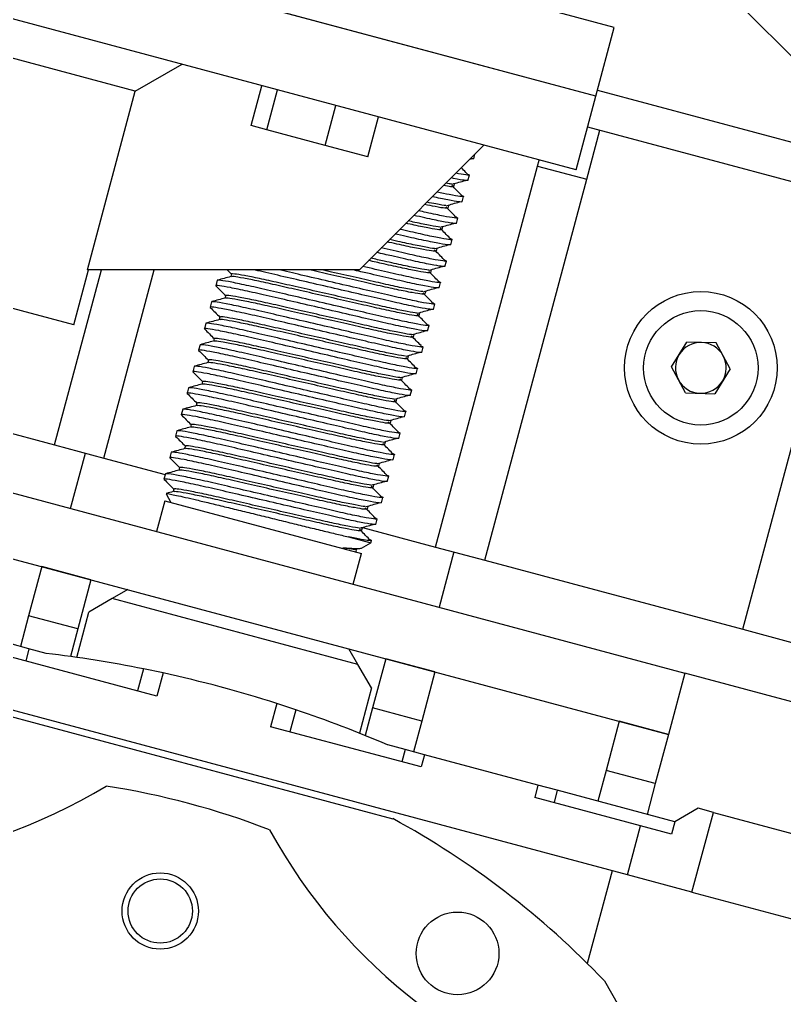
# Model space of a CAD drawing. Header units: millimetres. Extents: x 160 to 8396, y -16 to 5840.
# Drawn here: x 1910.2 to 2030.4, y 4913.6 to 5067 of the extents above; entities that cross this region are included whole.
import ezdxf

# ---------------------------------------------------------------- set-up
doc = ezdxf.new("R2010")
doc.units = ezdxf.units.MM
doc.header["$LTSCALE"] = 20

msp = doc.modelspace()

# ---------------------------------------------------------------- linework, layer by layer
at = {"color": 7, "linetype": 'Continuous', "lineweight": 25}
for p, q in [((2000.78, 5054.96), (1807.59, 5106.73)), ((2000.78, 5054.96), (1853.15, 5094.52)), ((2003.68, 5065.78), (1907.08, 5091.66)), ((1997.67, 5043.37), (1854.21, 5081.81)), ((2042.9, 5049.89), (2021.68, 5071.1)), ((1928.36, 5055.73), (1885.39, 5067.25)), ((2000.78, 5054.96), (2003.68, 5065.78)), ((1928.36, 5055.73), (1935.73, 5059.97)), ((1946.59, 5050.33), (1948.27, 5056.61)), ((1920.84, 5027.68), (1928.36, 5055.73)), ((1949.04, 5049.67), (1950.72, 5055.95)), ((2001.04, 5055.93), (2041.6, 5045.06)), ((2001.04, 5055.93), (2089.9, 5032.12)), ((1997.67, 5043.37), (2000.78, 5054.96)), ((1958.2, 5047.22), (1959.88, 5053.5)), ((1964.9, 5045.42), (1966.58, 5051.7)), ((1949.04, 5049.67), (1946.59, 5050.33)), ((1958.2, 5047.22), (1949.04, 5049.67)), ((1999.34, 5041.89), (2001.41, 5049.62)), ((1999.48, 5050.13), (2001.41, 5049.62)), ((1999.48, 5050.13), (2088.35, 5026.32)), ((1964.9, 5045.42), (1958.2, 5047.22)), ((1983.18, 5047.25), (1963.61, 5027.68)), ((1981.57, 5045.1), (1981.77, 5045.84)), ((1980.96, 5045.03), (1981.17, 5045.09)), ((1981.57, 5045.1), (1981.09, 5045.11)), ((1991.62, 5043.96), (1991.87, 5044.92)), ((1975.57, 4984.07), (1991.62, 5043.96)), ((1991.62, 5043.96), (1999.34, 5041.89)), ((1980.66, 5041.72), (1980.89, 5042.56)), ((1983.3, 4982), (1999.34, 5041.89)), ((1978.44, 5040.73), (1978.55, 5041.15)), ((1978.44, 5040.73), (1978.55, 5041.15)), ((1979.76, 5038.34), (1979.98, 5039.18)), ((1977.53, 5037.35), (1977.64, 5037.77)), ((1977.53, 5037.35), (1977.64, 5037.77)), ((1978.85, 5034.96), (1979.08, 5035.8)), ((1976.62, 5033.97), (1976.74, 5034.39)), ((1976.62, 5033.97), (1976.74, 5034.39)), ((1977.95, 5031.58), (1978.17, 5032.42)), ((1975.72, 5030.59), (1975.83, 5031.01)), ((1975.72, 5030.59), (1975.83, 5031.01)), ((2023.87, 4971.13), (2039.91, 5031.02)), ((1977.04, 5028.19), (1977.27, 5029.04)), ((1915.68, 5000.12), (1923.07, 5027.68)), ((1918.67, 5018.99), (1921, 5027.68)), ((1963.61, 5027.68), (1920.84, 5027.68)), ((1923.41, 4998.05), (1931.35, 5027.68)), ((1942.78, 5027.68), (1943.48, 5026.98)), ((1974.81, 5027.21), (1974.93, 5027.63)), ((1974.81, 5027.21), (1974.93, 5027.63)), ((1941.25, 5026.01), (1941.03, 5025.16)), ((1943.48, 5027), (1943.37, 5026.59)), ((1976.13, 5024.81), (1976.36, 5025.66)), ((1918.67, 5018.99), (1901.43, 5023.61)), ((1942.57, 5023.61), (1942.46, 5023.21)), ((1973.91, 5023.82), (1974.02, 5024.25)), ((1973.91, 5023.82), (1974.02, 5024.25)), ((1940.35, 5022.63), (1940.12, 5021.78)), ((1975.23, 5021.43), (1975.45, 5022.28)), ((1941.67, 5020.23), (1941.56, 5019.83)), ((1973, 5020.44), (1973.11, 5020.87)), ((1973, 5020.44), (1973.11, 5020.87)), ((1939.44, 5019.25), (1939.22, 5018.4)), ((1974.32, 5018.05), (1974.55, 5018.9)), ((1940.76, 5016.85), (1940.65, 5016.45)), ((1972.1, 5017.06), (1972.21, 5017.49)), ((1972.1, 5017.06), (1972.21, 5017.49)), ((1938.54, 5015.86), (1938.31, 5015.02)), ((1973.42, 5014.67), (1973.64, 5015.52)), ((2012.66, 5012.38), (2015.09, 5016.3)), ((2019.71, 5016.16), (2015.09, 5016.3)), ((2021.9, 5012.09), (2019.71, 5016.16)), ((1971.19, 5013.68), (1971.3, 5014.11)), ((1971.19, 5013.68), (1971.3, 5014.11)), ((1937.63, 5012.48), (1937.4, 5011.64)), ((1939.86, 5013.47), (1939.75, 5013.06)), ((1972.51, 5011.29), (1972.74, 5012.14)), ((2014.85, 5008.31), (2012.66, 5012.38)), ((2021.9, 5012.09), (2019.47, 5008.17)), ((1970.28, 5010.3), (1970.4, 5010.72)), ((1970.28, 5010.3), (1970.4, 5010.72)), ((1936.72, 5009.1), (1936.5, 5008.26)), ((1938.95, 5010.09), (1938.84, 5009.68)), ((1971.6, 5007.91), (1971.83, 5008.76)), ((2014.85, 5008.31), (2019.47, 5008.17)), ((1938.04, 5006.71), (1937.94, 5006.3)), ((1969.38, 5006.92), (1969.49, 5007.34)), ((1969.38, 5006.92), (1969.49, 5007.34)), ((1935.82, 5005.72), (1935.59, 5004.88)), ((1970.7, 5004.53), (1970.92, 5005.37)), ((1901.19, 5004), (1915.68, 5000.12)), ((1937.14, 5003.33), (1937.03, 5002.92)), ((1968.47, 5003.54), (1968.59, 5003.96)), ((1968.47, 5003.54), (1968.59, 5003.96)), ((1934.91, 5002.34), (1934.69, 5001.5)), ((1969.79, 5001.15), (1970.02, 5001.99)), ((1879.55, 5000.48), (2014.77, 4964.25)), ((1915.68, 5000.12), (1923.41, 4998.05)), ((1936.23, 4999.95), (1936.12, 4999.54)), ((1967.57, 5000.16), (1967.68, 5000.58)), ((1967.57, 5000.16), (1967.68, 5000.58)), ((1918.18, 4990.13), (1920.51, 4998.82)), ((1934.01, 4998.96), (1933.78, 4998.12)), ((1968.89, 4997.77), (1969.11, 4998.61)), ((1923.41, 4998.05), (1933.07, 4995.46)), ((1966.66, 4996.78), (1966.77, 4997.2)), ((1966.66, 4996.78), (1966.77, 4997.2)), ((1933.1, 4995.58), (1932.87, 4994.73)), ((1935.33, 4996.57), (1935.22, 4996.16)), ((1967.98, 4994.39), (1968.21, 4995.23)), ((1965.75, 4993.4), (1965.87, 4993.82)), ((1965.75, 4993.4), (1965.87, 4993.82)), ((1933.19, 4992.43), (1933.97, 4991.08)), ((1934.42, 4993.19), (1934.31, 4992.78)), ((1876.96, 4990.82), (2012.19, 4954.59)), ((1933, 4991.34), (1931.71, 4986.51)), ((1933, 4991.34), (1963.91, 4983.05)), ((1967.07, 4991.01), (1967.3, 4991.85)), ((1964.85, 4990.02), (1964.96, 4990.44)), ((1964.85, 4990.02), (1964.96, 4990.44)), ((1966.17, 4987.63), (1966.4, 4988.47)), ((1963.94, 4986.64), (1964.06, 4987.06)), ((1963.94, 4986.64), (1964.06, 4987.06)), ((1964.08, 4987.15), (1975.57, 4984.07)), ((1961.87, 4985.67), (1965.39, 4984.73)), ((1963.91, 4983.87), (1965.39, 4984.73)), ((1965.39, 4984.73), (1965.49, 4985.09)), ((1962.61, 4978.22), (1963.91, 4983.05)), ((1962.78, 4983.66), (1963.25, 4983.79)), ((1962.94, 4983.31), (1963.07, 4983.39)), ((1963.07, 4983.39), (1963.15, 4983.68)), ((1963.07, 4983.39), (1963.15, 4983.68)), ((1975.57, 4984.07), (1983.3, 4982)), ((1978.47, 4983.29), (1976.14, 4974.6)), ((1983.3, 4982), (2023.87, 4971.13)), ((1913.66, 4980.99), (1911.59, 4973.26)), ((1921.39, 4978.92), (1913.66, 4980.99)), ((1921.39, 4978.92), (1919.32, 4971.19)), ((1927.19, 4977.37), (1924.74, 4975.95)), ((1924.74, 4975.95), (1921.06, 4973.83)), ((1963.37, 4965.6), (1924.74, 4975.95)), ((1919.15, 4966.71), (1921.06, 4973.83)), ((1911.59, 4973.26), (1910.3, 4968.43)), ((1919.32, 4971.19), (1911.59, 4973.26)), ((2005.75, 4932.5), (1863.28, 4970.68)), ((1919.32, 4971.19), (1918.16, 4966.85)), ((2023.87, 4971.13), (2031.59, 4969.06)), ((1911.64, 4968.07), (1908.61, 4968.88)), ((1911.64, 4968.07), (1911.13, 4966.14)), ((1914.37, 4967.34), (1911.64, 4968.07)), ((1963.37, 4965.6), (1961.96, 4968.05)), ((1931.75, 4960.61), (1908.09, 4966.95)), ((1967.75, 4966.5), (1965.68, 4958.77)), ((1975.48, 4964.42), (1967.75, 4966.5)), ((1929.65, 4964.91), (1928.72, 4961.43)), ((1932.73, 4964.26), (1929.65, 4964.91)), ((1965.49, 4961.92), (1963.37, 4965.6)), ((1932.73, 4964.26), (1931.75, 4960.61)), ((1975.48, 4964.42), (1973.41, 4956.7)), ((2014.77, 4964.25), (2012.19, 4954.59)), ((2072.73, 4948.72), (2014.77, 4964.25)), ((1965.49, 4961.92), (1963.59, 4954.81)), ((1950.6, 4959.47), (1949.62, 4955.82)), ((1953.59, 4958.49), (1950.6, 4959.47)), ((1953.59, 4958.49), (1952.66, 4955.01)), ((1965.68, 4958.77), (1964.52, 4954.43)), ((1973.41, 4956.7), (1965.68, 4958.77)), ((1907.87, 4957.7), (1968.85, 4941.35)), ((1973.29, 4949.48), (1949.62, 4955.82)), ((1973.41, 4956.7), (1972.12, 4951.87)), ((2004.46, 4956.66), (2002.39, 4948.93)), ((2012.19, 4954.59), (2004.46, 4956.66)), ((2012.19, 4954.59), (2010.12, 4946.86)), ((1970.77, 4952.23), (1968.05, 4952.96)), ((1970.77, 4952.23), (1970.25, 4950.3)), ((1973.81, 4951.41), (1970.77, 4952.23)), ((1973.81, 4951.41), (1973.29, 4949.48)), ((1991.68, 4946.63), (1973.81, 4951.41)), ((2002.39, 4948.93), (2001.09, 4944.1)), ((2010.12, 4946.86), (2002.39, 4948.93)), ((1991.68, 4946.63), (1991.16, 4944.69)), ((1994.71, 4945.81), (1991.68, 4946.63)), ((2010.12, 4946.86), (2008.82, 4942.03)), ((2007.82, 4940.23), (1991.16, 4944.69)), ((1994.71, 4945.81), (1994.2, 4943.88)), ((2013.17, 4940.87), (1994.71, 4945.81)), ((2016.84, 4942.99), (2013.17, 4940.87)), ((2015.89, 4929.79), (2019.26, 4942.34)), ((2019.26, 4942.34), (2016.84, 4942.99)), ((2019.26, 4942.34), (2079.63, 4926.17)), ((2005.75, 4932.5), (2007.82, 4940.23)), ((2012.65, 4938.94), (2007.82, 4940.23)), ((2013.17, 4940.87), (2012.65, 4938.94)), ((2003.34, 4933.15), (1999.43, 4918.58)), ((2015.89, 4929.79), (2005.75, 4932.5)), ((2015.89, 4929.79), (2066.12, 4916.33)), ((2002.12, 4915.83), (2033.69, 4861.15))]:
    msp.add_line(p, q, dxfattribs=at)
for centre, radius in [((2017.28, 5012.24), 12), ((2017.28, 5012.24), 9), ((1932.28, 4926.83), 6), ((1932.28, 4926.83), 5.05), ((1979.03, 4920.17), 6.5)]:
    msp.add_circle(centre, radius, dxfattribs=at)
for centre, radius, start, end in [((2017.28, 5012.24), 4, 88.2381, 148.2381), ((2017.28, 5012.24), 4, 28.2381, 88.2381), ((2017.28, 5012.24), 4, 148.2381, 208.2381), ((2017.28, 5012.24), 4, 328.2381, 28.2381), ((2017.28, 5012.24), 4, 208.2381, 268.2381), ((2017.28, 5012.24), 4, 268.2381, 328.2381), ((1891.51, 4774.69), 194, 78.6631, 83.2343), ((1891.51, 4774.69), 194, 72.2671, 77.7329), ((1891.51, 4774.69), 194, 66.7657, 71.3369), ((1878.35, 5021.28), 87.5, 253.7311, 301.2689), ((1904.45, 4822.99), 125, 68.8876, 81.1124), ((1904.45, 4822.99), 134.75, 43.5488, 61.4512), ((2026.21, 4981.66), 87.5, 208.7311, 256.2689)]:
    msp.add_arc(centre, radius, start, end, dxfattribs=at)
for points, knots in [([(1980.47, 5042.79), (1980.66, 5042.7), (1981.09, 5042.5), (1980.54, 5042.52), (1979.35, 5042.74), (1978.77, 5042.84)], [0, 0, 0, 0, 0.2994555, 0.6605813, 1, 1, 1, 1]), ([(1980.55, 5042.77), (1980.29, 5043.03), (1979.99, 5043.34), (1979.68, 5043.65), (1979.63, 5043.7)], [0, 0, 0, 0, 0.826715, 1, 1, 1, 1]), ([(1978.12, 5041.15), (1978.09, 5041.15), (1977.99, 5041.14), (1977.55, 5041.22), (1977.21, 5041.28)], [0, 0, 0, 0, 0.219403, 1, 1, 1, 1]), ([(1980.66, 5041.72), (1980.53, 5041.71), (1980.26, 5041.68), (1979.19, 5041.86), (1978.15, 5042.07), (1978.03, 5042.1)], [0, 0, 0, 0, 0.460174, 0.936617, 1, 1, 1, 1]), ([(1978.18, 5041.13), (1978.53, 5041.23), (1979.22, 5041.42), (1979.91, 5041.61), (1980.26, 5041.71)], [0, 0, 0, 0, 0.499994, 1, 1, 1, 1]), ([(1979.56, 5039.41), (1979.76, 5039.32), (1980.2, 5039.11), (1979.54, 5039.16), (1978.12, 5039.39), (1976.49, 5039.74), (1975.81, 5039.89)], [0, 0, 0, 0, 0.230953, 0.509469, 0.797832, 1, 1, 1, 1]), ([(1978.44, 5040.73), (1978.35, 5040.7), (1978.21, 5040.66), (1977.24, 5040.83), (1976.83, 5040.9)], [0, 0, 0, 0, 0.572667, 1, 1, 1, 1]), ([(1979.64, 5039.39), (1979.39, 5039.65), (1978.88, 5040.16), (1978.38, 5040.67), (1978.13, 5040.93)], [0, 0, 0, 0, 0.5000063, 1, 1, 1, 1]), ([(1977.21, 5037.77), (1977.19, 5037.77), (1977, 5037.76), (1976.02, 5037.92), (1974.7, 5038.19), (1974.22, 5038.29)], [0, 0, 0, 0, 0.0884533, 0.6658052, 1, 1, 1, 1]), ([(1979.76, 5038.34), (1979.64, 5038.32), (1979.39, 5038.29), (1977.75, 5038.58), (1975.93, 5038.97), (1975.08, 5039.15)], [0, 0, 0, 0, 0.338149, 0.688253, 1, 1, 1, 1]), ([(1977.27, 5037.75), (1977.62, 5037.85), (1978.31, 5038.04), (1979.01, 5038.23), (1979.36, 5038.33)], [0, 0, 0, 0, 0.499994, 1, 1, 1, 1]), ([(1978.66, 5036.03), (1978.86, 5035.94), (1979.29, 5035.74), (1978.66, 5035.77), (1976.95, 5036.07), (1974.91, 5036.49), (1973.29, 5036.85), (1972.88, 5036.95)], [0, 0, 0, 0, 0.1946, 0.429276, 0.672249, 0.915222, 1, 1, 1, 1]), ([(1977.53, 5037.35), (1977.42, 5037.33), (1977.19, 5037.3), (1975.86, 5037.51), (1974.43, 5037.8), (1973.85, 5037.92)], [0, 0, 0, 0, 0.364236, 0.741357, 1, 1, 1, 1]), ([(1978.73, 5036.01), (1978.48, 5036.27), (1977.98, 5036.78), (1977.47, 5037.29), (1977.22, 5037.55)], [0, 0, 0, 0, 0.500006, 1, 1, 1, 1]), ([(1976.3, 5034.39), (1976.28, 5034.38), (1976.1, 5034.38), (1974.77, 5034.61), (1973.04, 5034.95), (1971.62, 5035.27), (1971.27, 5035.34)], [0, 0, 0, 0, 0.061685, 0.464312, 0.86694, 1, 1, 1, 1]), ([(1978.85, 5034.96), (1978.74, 5034.94), (1978.5, 5034.91), (1976.71, 5035.23), (1974.54, 5035.67), (1972.74, 5036.08), (1972.15, 5036.22)], [0, 0, 0, 0, 0.279239, 0.568351, 0.857462, 1, 1, 1, 1]), ([(1977.75, 5032.65), (1977.95, 5032.56), (1978.39, 5032.35), (1977.75, 5032.39), (1976.06, 5032.68), (1973.43, 5033.23), (1971.08, 5033.77), (1969.95, 5034.02)], [0, 0, 0, 0, 0.170694, 0.376542, 0.589667, 0.802792, 1, 1, 1, 1]), ([(1976.62, 5033.97), (1976.52, 5033.95), (1976.31, 5033.91), (1974.71, 5034.18), (1972.85, 5034.54), (1971.34, 5034.88), (1970.91, 5034.98)], [0, 0, 0, 0, 0.285949, 0.582014, 0.878079, 1, 1, 1, 1]), ([(1977.83, 5032.63), (1977.58, 5032.89), (1977.07, 5033.4), (1976.57, 5033.91), (1976.31, 5034.17)], [0, 0, 0, 0, 0.500006, 1, 1, 1, 1]), ([(1976.37, 5034.37), (1976.72, 5034.47), (1977.41, 5034.66), (1978.1, 5034.85), (1978.45, 5034.95)], [0, 0, 0, 0, 0.499994, 1, 1, 1, 1]), ([(1975.72, 5030.59), (1975.61, 5030.57), (1975.4, 5030.53), (1973.83, 5030.79), (1971.41, 5031.28), (1969.34, 5031.73), (1968.07, 5032.02), (1967.97, 5032.05)], [0, 0, 0, 0, 0.240586, 0.489683, 0.73878, 0.979366, 1, 1, 1, 1]), ([(1975.4, 5031), (1975.37, 5031), (1975.19, 5031), (1973.9, 5031.22), (1971.53, 5031.7), (1969.53, 5032.14), (1968.35, 5032.41), (1968.34, 5032.41)], [0, 0, 0, 0, 0.048914, 0.368188, 0.687462, 0.995826, 1, 1, 1, 1]), ([(1977.95, 5031.58), (1977.83, 5031.56), (1977.59, 5031.53), (1975.83, 5031.84), (1973.11, 5032.41), (1970.78, 5032.93), (1969.34, 5033.27), (1969.22, 5033.3)], [0, 0, 0, 0, 0.240227, 0.488947, 0.737667, 0.977894, 1, 1, 1, 1]), ([(1976.85, 5029.27), (1977.04, 5029.18), (1977.48, 5028.97), (1976.84, 5029.01), (1975.17, 5029.3), (1972.44, 5029.87), (1969.63, 5030.51), (1967.67, 5030.96), (1967.04, 5031.11)], [0, 0, 0, 0, 0.154244, 0.340253, 0.532838, 0.725423, 0.911432, 1, 1, 1, 1]), ([(1976.92, 5029.25), (1976.67, 5029.51), (1976.17, 5030.02), (1975.66, 5030.53), (1975.41, 5030.79)], [0, 0, 0, 0, 0.500006, 1, 1, 1, 1]), ([(1975.46, 5030.99), (1975.81, 5031.08), (1976.5, 5031.28), (1977.2, 5031.47), (1977.54, 5031.57)], [0, 0, 0, 0, 0.499994, 1, 1, 1, 1]), ([(1974.81, 5027.21), (1974.71, 5027.19), (1974.49, 5027.15), (1972.92, 5027.41), (1970.52, 5027.89), (1967.82, 5028.49), (1965.84, 5028.94), (1965.05, 5029.12)], [0, 0, 0, 0, 0.211221, 0.429914, 0.648607, 0.859827, 1, 1, 1, 1]), ([(1974.49, 5027.62), (1974.47, 5027.62), (1974.29, 5027.62), (1972.99, 5027.84), (1970.64, 5028.31), (1968, 5028.9), (1966.12, 5029.33), (1965.42, 5029.49)], [0, 0, 0, 0, 0.0415164, 0.3125023, 0.5834882, 0.845215, 1, 1, 1, 1]), ([(1977.04, 5028.19), (1976.92, 5028.18), (1976.68, 5028.15), (1974.92, 5028.46), (1972.22, 5029.02), (1969.25, 5029.7), (1967.11, 5030.19), (1966.31, 5030.38)], [0, 0, 0, 0, 0.213908, 0.435379, 0.656851, 0.870759, 1, 1, 1, 1]), ([(1975.23, 5021.43), (1975.11, 5021.42), (1974.87, 5021.39), (1973.11, 5021.7), (1970.42, 5022.26), (1966.96, 5023.05), (1962.94, 5023.98), (1958.59, 5024.99), (1954.2, 5026), (1950.27, 5026.91), (1947.76, 5027.49), (1946.87, 5027.68), (1946.85, 5027.68)], [0, 0, 0, 0, 0.109132, 0.222123, 0.335114, 0.444246, 0.553379, 0.666369, 0.77936, 0.888492, 0.997625, 1, 1, 1, 1]), ([(1975.04, 5022.51), (1975.23, 5022.42), (1975.67, 5022.21), (1975.03, 5022.25), (1973.35, 5022.54), (1970.64, 5023.11), (1967.18, 5023.89), (1963.17, 5024.82), (1958.81, 5025.83), (1954.52, 5026.82), (1952.01, 5027.41), (1950.82, 5027.68)], [0, 0, 0, 0, 0.093235, 0.205672, 0.322083, 0.438495, 0.550931, 0.663367, 0.779779, 0.89619, 1, 1, 1, 1]), ([(1973.91, 5023.82), (1973.8, 5023.81), (1973.59, 5023.77), (1972.01, 5024.03), (1969.62, 5024.51), (1966.54, 5025.19), (1962.98, 5026.01), (1959.21, 5026.86), (1956.76, 5027.42), (1955.6, 5027.68)], [0, 0, 0, 0, 0.142102, 0.289231, 0.43636, 0.578462, 0.720564, 0.867693, 1, 1, 1, 1]), ([(1973.59, 5024.24), (1973.56, 5024.24), (1973.38, 5024.23), (1972.08, 5024.46), (1969.75, 5024.93), (1966.65, 5025.62), (1963.09, 5026.43), (1959.95, 5027.14), (1958.12, 5027.56), (1957.58, 5027.68)], [0, 0, 0, 0, 0.0278335, 0.2095084, 0.3911832, 0.5666506, 0.742118, 0.9237928, 1, 1, 1, 1]), ([(1976.13, 5024.81), (1976.02, 5024.8), (1975.78, 5024.77), (1974.01, 5025.08), (1971.33, 5025.64), (1967.85, 5026.43), (1964.8, 5027.14), (1962.92, 5027.57), (1962.45, 5027.68)], [0, 0, 0, 0, 0.185127, 0.376799, 0.568471, 0.753598, 0.938725, 1, 1, 1, 1]), ([(1975.94, 5025.89), (1976.14, 5025.8), (1976.57, 5025.59), (1975.93, 5025.63), (1974.26, 5025.92), (1971.54, 5026.49), (1968.12, 5027.26), (1965.45, 5027.88), (1964.12, 5028.19)], [0, 0, 0, 0, 0.140827, 0.310657, 0.486491, 0.662325, 0.832155, 1, 1, 1, 1]), ([(1974.56, 5027.61), (1974.9, 5027.7), (1975.6, 5027.9), (1976.29, 5028.09), (1976.64, 5028.18)], [0, 0, 0, 0, 0.499994, 1, 1, 1, 1]), ([(1974.13, 5019.13), (1974.33, 5019.04), (1974.76, 5018.83), (1974.12, 5018.87), (1972.45, 5019.16), (1969.74, 5019.72), (1966.28, 5020.51), (1962.26, 5021.44), (1957.9, 5022.45), (1953.54, 5023.46), (1949.52, 5024.39), (1946.06, 5025.18), (1943.37, 5025.74), (1941.61, 5026.05), (1941.37, 5026.02), (1941.25, 5026.01)], [0, 0, 0, 0, 0.063584, 0.140264, 0.219654, 0.299044, 0.375723, 0.452402, 0.531792, 0.611182, 0.687861, 0.764541, 0.843931, 0.923321, 1, 1, 1, 1]), ([(1943.4, 5026.6), (1943.05, 5026.5), (1942.34, 5026.31), (1941.64, 5026.12), (1941.28, 5026.03)], [0, 0, 0, 0, 0.499966, 1, 1, 1, 1]), ([(1972.68, 5020.86), (1972.66, 5020.86), (1972.47, 5020.85), (1971.18, 5021.08), (1968.84, 5021.55), (1965.75, 5022.24), (1962.18, 5023.05), (1958.3, 5023.93), (1954.41, 5024.81), (1950.85, 5025.63), (1947.76, 5026.31), (1945.37, 5026.79), (1943.8, 5027.05), (1943.59, 5027.01), (1943.48, 5027)], [0, 0, 0, 0, 0.01395, 0.105005, 0.19606, 0.284004, 0.371948, 0.463003, 0.554058, 0.642002, 0.729946, 0.821001, 0.912056, 1, 1, 1, 1]), ([(1973, 5020.44), (1972.9, 5020.43), (1972.68, 5020.39), (1971.11, 5020.65), (1968.72, 5021.13), (1965.63, 5021.81), (1962.07, 5022.63), (1958.18, 5023.51), (1954.3, 5024.39), (1950.73, 5025.2), (1947.65, 5025.89), (1945.27, 5026.37), (1943.78, 5026.62), (1943.57, 5026.59), (1943.48, 5026.57)], [0, 0, 0, 0, 0.083429, 0.16981, 0.25619, 0.33962, 0.423049, 0.509429, 0.59581, 0.679239, 0.762668, 0.849049, 0.935429, 1, 1, 1, 1]), ([(1976.02, 5025.87), (1975.76, 5026.12), (1975.26, 5026.64), (1974.76, 5027.15), (1974.5, 5027.41)], [0, 0, 0, 0, 0.500006, 1, 1, 1, 1]), ([(1974.32, 5018.05), (1974.2, 5018.04), (1973.97, 5018.01), (1972.2, 5018.32), (1969.52, 5018.88), (1966.05, 5019.66), (1962.04, 5020.6), (1957.67, 5021.61), (1953.31, 5022.62), (1949.3, 5023.55), (1945.84, 5024.33), (1943.12, 5024.9), (1941.49, 5025.18), (1940.86, 5025.25), (1941.09, 5025.13), (1941.13, 5025.1)], [0, 0, 0, 0, 0.080539, 0.163925, 0.247311, 0.32785, 0.408388, 0.491775, 0.575161, 0.655699, 0.736238, 0.819624, 0.90301, 0.983549, 1, 1, 1, 1]), ([(1941.04, 5025.13), (1941.3, 5024.87), (1941.81, 5024.36), (1942.32, 5023.85), (1942.57, 5023.6)], [0, 0, 0, 0, 0.506982, 1, 1, 1, 1]), ([(1973.65, 5024.23), (1974, 5024.32), (1974.69, 5024.52), (1975.38, 5024.71), (1975.73, 5024.8)], [0, 0, 0, 0, 0.499994, 1, 1, 1, 1]), ([(1942.49, 5023.21), (1942.14, 5023.12), (1941.44, 5022.93), (1940.73, 5022.74), (1940.38, 5022.65)], [0, 0, 0, 0, 0.499966, 1, 1, 1, 1]), ([(1971.77, 5017.48), (1971.75, 5017.48), (1971.57, 5017.47), (1970.27, 5017.7), (1967.94, 5018.17), (1964.84, 5018.86), (1961.27, 5019.67), (1957.39, 5020.55), (1953.51, 5021.43), (1949.94, 5022.24), (1946.86, 5022.93), (1944.47, 5023.41), (1942.89, 5023.67), (1942.68, 5023.63), (1942.57, 5023.61)], [0, 0, 0, 0, 0.01395, 0.105005, 0.19606, 0.284004, 0.371948, 0.463003, 0.554058, 0.642002, 0.729946, 0.821001, 0.912056, 1, 1, 1, 1]), ([(1972.1, 5017.06), (1971.99, 5017.04), (1971.78, 5017.01), (1970.2, 5017.27), (1967.81, 5017.75), (1964.73, 5018.43), (1961.16, 5019.25), (1957.28, 5020.13), (1953.4, 5021.01), (1949.83, 5021.82), (1946.74, 5022.51), (1944.36, 5022.99), (1942.87, 5023.24), (1942.67, 5023.21), (1942.58, 5023.19)], [0, 0, 0, 0, 0.0834292, 0.1698098, 0.2561904, 0.3396195, 0.4230487, 0.5094293, 0.5958099, 0.679239, 0.7626682, 0.8490488, 0.9354294, 1, 1, 1, 1]), ([(1975.11, 5022.49), (1974.86, 5022.74), (1974.35, 5023.26), (1973.85, 5023.77), (1973.6, 5024.03)], [0, 0, 0, 0, 0.500006, 1, 1, 1, 1]), ([(1973.42, 5014.67), (1973.3, 5014.66), (1973.06, 5014.62), (1971.3, 5014.94), (1968.61, 5015.5), (1965.14, 5016.28), (1961.13, 5017.22), (1956.77, 5018.23), (1952.4, 5019.24), (1948.39, 5020.17), (1944.94, 5020.95), (1942.21, 5021.52), (1940.59, 5021.8), (1939.95, 5021.86), (1940.18, 5021.74), (1940.22, 5021.72)], [0, 0, 0, 0, 0.080539, 0.163925, 0.247311, 0.32785, 0.408388, 0.491775, 0.575161, 0.655699, 0.736238, 0.819624, 0.90301, 0.983549, 1, 1, 1, 1]), ([(1940.14, 5021.75), (1940.39, 5021.49), (1940.9, 5020.98), (1941.41, 5020.47), (1941.66, 5020.22)], [0, 0, 0, 0, 0.506982, 1, 1, 1, 1]), ([(1973.22, 5015.75), (1973.42, 5015.65), (1973.86, 5015.45), (1973.22, 5015.49), (1971.54, 5015.78), (1968.83, 5016.34), (1965.37, 5017.13), (1961.36, 5018.06), (1957, 5019.07), (1952.63, 5020.08), (1948.62, 5021.01), (1945.15, 5021.8), (1942.47, 5022.36), (1940.7, 5022.67), (1940.46, 5022.64), (1940.35, 5022.63)], [0, 0, 0, 0, 0.063584, 0.140264, 0.219654, 0.299044, 0.375723, 0.452402, 0.531792, 0.611182, 0.687861, 0.764541, 0.843931, 0.923321, 1, 1, 1, 1]), ([(1972.75, 5020.85), (1973.09, 5020.94), (1973.79, 5021.13), (1974.48, 5021.33), (1974.83, 5021.42)], [0, 0, 0, 0, 0.4999937, 1, 1, 1, 1]), ([(1941.59, 5019.83), (1941.24, 5019.74), (1940.53, 5019.55), (1939.82, 5019.36), (1939.47, 5019.27)], [0, 0, 0, 0, 0.499966, 1, 1, 1, 1]), ([(1970.87, 5014.1), (1970.84, 5014.1), (1970.66, 5014.09), (1969.36, 5014.32), (1967.03, 5014.79), (1963.93, 5015.48), (1960.37, 5016.29), (1956.49, 5017.17), (1952.6, 5018.05), (1949.03, 5018.86), (1945.95, 5019.55), (1943.56, 5020.03), (1941.99, 5020.29), (1941.77, 5020.25), (1941.67, 5020.23)], [0, 0, 0, 0, 0.01395, 0.105005, 0.19606, 0.284004, 0.371948, 0.463003, 0.554058, 0.642002, 0.729946, 0.821001, 0.912056, 1, 1, 1, 1]), ([(1971.19, 5013.68), (1971.08, 5013.66), (1970.87, 5013.63), (1969.3, 5013.89), (1966.91, 5014.37), (1963.82, 5015.05), (1960.25, 5015.87), (1956.37, 5016.75), (1952.49, 5017.63), (1948.92, 5018.44), (1945.84, 5019.13), (1943.45, 5019.6), (1941.96, 5019.86), (1941.76, 5019.83), (1941.67, 5019.81)], [0, 0, 0, 0, 0.083429, 0.16981, 0.25619, 0.33962, 0.423049, 0.509429, 0.59581, 0.679239, 0.762668, 0.849049, 0.935429, 1, 1, 1, 1]), ([(1974.21, 5019.11), (1973.95, 5019.36), (1973.45, 5019.88), (1972.94, 5020.39), (1972.69, 5020.65)], [0, 0, 0, 0, 0.500006, 1, 1, 1, 1]), ([(1972.51, 5011.29), (1972.39, 5011.28), (1972.15, 5011.24), (1970.39, 5011.56), (1967.7, 5012.12), (1964.24, 5012.9), (1960.23, 5013.84), (1955.86, 5014.85), (1951.5, 5015.85), (1947.48, 5016.79), (1944.03, 5017.57), (1941.31, 5018.14), (1939.68, 5018.42), (1939.04, 5018.48), (1939.28, 5018.36), (1939.32, 5018.34)], [0, 0, 0, 0, 0.080539, 0.163925, 0.247311, 0.32785, 0.408388, 0.491775, 0.575161, 0.655699, 0.736238, 0.819624, 0.90301, 0.983549, 1, 1, 1, 1]), ([(1939.23, 5018.37), (1939.49, 5018.11), (1940, 5017.6), (1940.51, 5017.09), (1940.76, 5016.84)], [0, 0, 0, 0, 0.506982, 1, 1, 1, 1]), ([(1972.32, 5012.37), (1972.52, 5012.27), (1972.95, 5012.07), (1972.31, 5012.11), (1970.64, 5012.4), (1967.92, 5012.96), (1964.47, 5013.75), (1960.45, 5014.68), (1956.09, 5015.69), (1951.72, 5016.7), (1947.71, 5017.63), (1944.25, 5018.42), (1941.56, 5018.98), (1939.8, 5019.29), (1939.56, 5019.26), (1939.44, 5019.25)], [0, 0, 0, 0, 0.063584, 0.140264, 0.219654, 0.299044, 0.375723, 0.452402, 0.531792, 0.611182, 0.687861, 0.764541, 0.843931, 0.923321, 1, 1, 1, 1]), ([(1969.96, 5010.72), (1969.94, 5010.72), (1969.76, 5010.71), (1968.46, 5010.94), (1966.12, 5011.41), (1963.03, 5012.1), (1959.46, 5012.91), (1955.58, 5013.79), (1951.7, 5014.67), (1948.13, 5015.48), (1945.05, 5016.17), (1942.65, 5016.65), (1941.08, 5016.91), (1940.87, 5016.87), (1940.76, 5016.85)], [0, 0, 0, 0, 0.01395, 0.105005, 0.19606, 0.284004, 0.371948, 0.463003, 0.554058, 0.642002, 0.729946, 0.821001, 0.912056, 1, 1, 1, 1]), ([(1973.3, 5015.73), (1973.05, 5015.98), (1972.54, 5016.5), (1972.04, 5017.01), (1971.79, 5017.27)], [0, 0, 0, 0, 0.500006, 1, 1, 1, 1]), ([(1971.84, 5017.47), (1972.19, 5017.56), (1972.88, 5017.75), (1973.57, 5017.95), (1973.92, 5018.04)], [0, 0, 0, 0, 0.499994, 1, 1, 1, 1]), ([(1971.41, 5008.99), (1971.61, 5008.89), (1972.04, 5008.69), (1971.4, 5008.73), (1969.73, 5009.02), (1967.02, 5009.58), (1963.56, 5010.37), (1959.55, 5011.3), (1955.18, 5012.31), (1950.82, 5013.32), (1946.81, 5014.25), (1943.34, 5015.04), (1940.66, 5015.6), (1938.89, 5015.91), (1938.65, 5015.88), (1938.54, 5015.86)], [0, 0, 0, 0, 0.063584, 0.140264, 0.219654, 0.299044, 0.375723, 0.452402, 0.531792, 0.611182, 0.687861, 0.764541, 0.843931, 0.923321, 1, 1, 1, 1]), ([(1940.68, 5016.45), (1940.33, 5016.36), (1939.62, 5016.17), (1938.92, 5015.98), (1938.57, 5015.88)], [0, 0, 0, 0, 0.499966, 1, 1, 1, 1]), ([(1970.28, 5010.3), (1970.18, 5010.28), (1969.96, 5010.25), (1968.39, 5010.51), (1966, 5010.99), (1962.92, 5011.67), (1959.35, 5012.49), (1955.47, 5013.37), (1951.58, 5014.25), (1948.02, 5015.06), (1944.93, 5015.75), (1942.55, 5016.22), (1941.06, 5016.47), (1940.85, 5016.44), (1940.77, 5016.43)], [0, 0, 0, 0, 0.083429, 0.16981, 0.25619, 0.33962, 0.423049, 0.509429, 0.59581, 0.679239, 0.762668, 0.849049, 0.935429, 1, 1, 1, 1]), ([(1971.6, 5007.91), (1971.49, 5007.89), (1971.25, 5007.86), (1969.48, 5008.18), (1966.8, 5008.74), (1963.33, 5009.52), (1959.32, 5010.46), (1954.96, 5011.46), (1950.59, 5012.47), (1946.58, 5013.41), (1943.12, 5014.19), (1940.4, 5014.76), (1938.78, 5015.04), (1938.14, 5015.1), (1938.37, 5014.98), (1938.41, 5014.96)], [0, 0, 0, 0, 0.080539, 0.163925, 0.247311, 0.32785, 0.408388, 0.491775, 0.575161, 0.655699, 0.736238, 0.819624, 0.90301, 0.983549, 1, 1, 1, 1]), ([(1938.32, 5014.99), (1938.58, 5014.73), (1939.09, 5014.22), (1939.6, 5013.71), (1939.85, 5013.46)], [0, 0, 0, 0, 0.506982, 1, 1, 1, 1]), ([(1972.39, 5012.35), (1972.14, 5012.6), (1971.64, 5013.12), (1971.13, 5013.63), (1970.88, 5013.88)], [0, 0, 0, 0, 0.500006, 1, 1, 1, 1]), ([(1970.93, 5014.08), (1971.28, 5014.18), (1971.97, 5014.37), (1972.67, 5014.57), (1973.01, 5014.66)], [0, 0, 0, 0, 0.499994, 1, 1, 1, 1]), ([(1970.51, 5005.61), (1970.7, 5005.51), (1971.14, 5005.31), (1970.5, 5005.35), (1968.82, 5005.64), (1966.11, 5006.2), (1962.65, 5006.99), (1958.64, 5007.92), (1954.28, 5008.93), (1949.91, 5009.94), (1945.9, 5010.87), (1942.44, 5011.66), (1939.75, 5012.22), (1937.99, 5012.53), (1937.75, 5012.5), (1937.63, 5012.48)], [0, 0, 0, 0, 0.063584, 0.140264, 0.219654, 0.299044, 0.375723, 0.452402, 0.531792, 0.611182, 0.687861, 0.764541, 0.843931, 0.923321, 1, 1, 1, 1]), ([(1939.78, 5013.07), (1939.42, 5012.98), (1938.72, 5012.79), (1938.01, 5012.6), (1937.66, 5012.5)], [0, 0, 0, 0, 0.499966, 1, 1, 1, 1]), ([(1969.06, 5007.34), (1969.03, 5007.34), (1968.85, 5007.33), (1967.55, 5007.56), (1965.22, 5008.03), (1962.12, 5008.71), (1958.56, 5009.53), (1954.67, 5010.41), (1950.79, 5011.29), (1947.22, 5012.1), (1944.14, 5012.79), (1941.75, 5013.27), (1940.18, 5013.53), (1939.96, 5013.49), (1939.86, 5013.47)], [0, 0, 0, 0, 0.0139501, 0.1050052, 0.1960602, 0.2840041, 0.371948, 0.4630031, 0.5540582, 0.6420021, 0.729946, 0.821001, 0.9120561, 1, 1, 1, 1]), ([(1969.38, 5006.92), (1969.27, 5006.9), (1969.06, 5006.86), (1967.49, 5007.13), (1965.09, 5007.61), (1962.01, 5008.29), (1958.44, 5009.11), (1954.56, 5009.99), (1950.68, 5010.87), (1947.11, 5011.68), (1944.02, 5012.36), (1941.64, 5012.84), (1940.15, 5013.09), (1939.95, 5013.06), (1939.86, 5013.05)], [0, 0, 0, 0, 0.0834292, 0.1698098, 0.2561904, 0.3396195, 0.4230487, 0.5094293, 0.5958099, 0.679239, 0.7626682, 0.8490488, 0.9354294, 1, 1, 1, 1]), ([(1970.7, 5004.53), (1970.58, 5004.51), (1970.34, 5004.48), (1968.58, 5004.8), (1965.89, 5005.36), (1962.43, 5006.14), (1958.42, 5007.07), (1954.05, 5008.08), (1949.69, 5009.09), (1945.67, 5010.03), (1942.22, 5010.81), (1939.49, 5011.38), (1937.87, 5011.66), (1937.23, 5011.72), (1937.47, 5011.6), (1937.51, 5011.58)], [0, 0, 0, 0, 0.080539, 0.163925, 0.247311, 0.32785, 0.408388, 0.491775, 0.575161, 0.655699, 0.736238, 0.819624, 0.90301, 0.983549, 1, 1, 1, 1]), ([(1937.42, 5011.61), (1937.68, 5011.35), (1938.19, 5010.84), (1938.7, 5010.33), (1938.95, 5010.08)], [0, 0, 0, 0, 0.506982, 1, 1, 1, 1]), ([(1970.03, 5010.7), (1970.37, 5010.8), (1971.07, 5010.99), (1971.76, 5011.18), (1972.11, 5011.28)], [0, 0, 0, 0, 0.499994, 1, 1, 1, 1]), ([(1969.6, 5002.22), (1969.8, 5002.13), (1970.23, 5001.93), (1969.59, 5001.97), (1967.92, 5002.25), (1965.21, 5002.82), (1961.75, 5003.61), (1957.74, 5004.54), (1953.37, 5005.55), (1949.01, 5006.56), (1945, 5007.49), (1941.53, 5008.28), (1938.84, 5008.84), (1937.08, 5009.15), (1936.84, 5009.12), (1936.72, 5009.1)], [0, 0, 0, 0, 0.063584, 0.140264, 0.219654, 0.299044, 0.375723, 0.452402, 0.531792, 0.611182, 0.687861, 0.764541, 0.843931, 0.923321, 1, 1, 1, 1]), ([(1938.87, 5009.69), (1938.52, 5009.6), (1937.81, 5009.41), (1937.11, 5009.22), (1936.75, 5009.12)], [0, 0, 0, 0, 0.499966, 1, 1, 1, 1]), ([(1968.15, 5003.96), (1968.13, 5003.96), (1967.94, 5003.95), (1966.65, 5004.18), (1964.31, 5004.65), (1961.22, 5005.33), (1957.65, 5006.15), (1953.77, 5007.03), (1949.89, 5007.91), (1946.32, 5008.72), (1943.23, 5009.41), (1940.84, 5009.89), (1939.27, 5010.15), (1939.06, 5010.11), (1938.95, 5010.09)], [0, 0, 0, 0, 0.01395, 0.105005, 0.19606, 0.284004, 0.371948, 0.463003, 0.554058, 0.642002, 0.729946, 0.821001, 0.912056, 1, 1, 1, 1]), ([(1968.47, 5003.54), (1968.37, 5003.52), (1968.15, 5003.48), (1966.58, 5003.75), (1964.19, 5004.23), (1961.11, 5004.91), (1957.54, 5005.72), (1953.65, 5006.6), (1949.77, 5007.49), (1946.2, 5008.3), (1943.12, 5008.98), (1940.74, 5009.46), (1939.25, 5009.71), (1939.04, 5009.68), (1938.95, 5009.67)], [0, 0, 0, 0, 0.083429, 0.16981, 0.25619, 0.33962, 0.423049, 0.509429, 0.59581, 0.679239, 0.762668, 0.849049, 0.935429, 1, 1, 1, 1]), ([(1971.49, 5008.96), (1971.24, 5009.22), (1970.73, 5009.73), (1970.23, 5010.25), (1969.97, 5010.5)], [0, 0, 0, 0, 0.5000063, 1, 1, 1, 1]), ([(1969.79, 5001.15), (1969.68, 5001.13), (1969.44, 5001.1), (1967.67, 5001.41), (1964.99, 5001.97), (1961.52, 5002.76), (1957.51, 5003.69), (1953.14, 5004.7), (1948.78, 5005.71), (1944.77, 5006.65), (1941.31, 5007.43), (1938.59, 5008), (1936.96, 5008.27), (1936.33, 5008.34), (1936.56, 5008.22), (1936.6, 5008.2)], [0, 0, 0, 0, 0.080539, 0.163925, 0.247311, 0.32785, 0.408388, 0.491775, 0.575161, 0.655699, 0.736238, 0.819624, 0.90301, 0.983549, 1, 1, 1, 1]), ([(1936.51, 5008.23), (1936.77, 5007.97), (1937.28, 5007.46), (1937.79, 5006.95), (1938.04, 5006.7)], [0, 0, 0, 0, 0.506982, 1, 1, 1, 1]), ([(1969.12, 5007.32), (1969.47, 5007.42), (1970.16, 5007.61), (1970.86, 5007.8), (1971.2, 5007.9)], [0, 0, 0, 0, 0.499994, 1, 1, 1, 1]), ([(1937.96, 5006.31), (1937.61, 5006.22), (1936.91, 5006.03), (1936.2, 5005.84), (1935.85, 5005.74)], [0, 0, 0, 0, 0.499966, 1, 1, 1, 1]), ([(1967.25, 5000.58), (1967.22, 5000.58), (1967.04, 5000.57), (1965.74, 5000.8), (1963.41, 5001.27), (1960.31, 5001.95), (1956.75, 5002.77), (1952.86, 5003.65), (1948.98, 5004.53), (1945.41, 5005.34), (1942.33, 5006.03), (1939.94, 5006.51), (1938.36, 5006.77), (1938.15, 5006.73), (1938.04, 5006.71)], [0, 0, 0, 0, 0.0139501, 0.1050052, 0.1960602, 0.2840041, 0.371948, 0.4630031, 0.5540582, 0.6420021, 0.729946, 0.821001, 0.9120561, 1, 1, 1, 1]), ([(1967.57, 5000.16), (1967.46, 5000.14), (1967.25, 5000.1), (1965.67, 5000.36), (1963.28, 5000.85), (1960.2, 5001.53), (1956.63, 5002.34), (1952.75, 5003.22), (1948.87, 5004.1), (1945.3, 5004.92), (1942.21, 5005.6), (1939.83, 5006.08), (1938.34, 5006.33), (1938.14, 5006.3), (1938.05, 5006.29)], [0, 0, 0, 0, 0.083429, 0.16981, 0.25619, 0.33962, 0.423049, 0.509429, 0.59581, 0.679239, 0.762668, 0.849049, 0.935429, 1, 1, 1, 1]), ([(1970.58, 5005.58), (1970.33, 5005.84), (1969.82, 5006.35), (1969.32, 5006.87), (1969.07, 5007.12)], [0, 0, 0, 0, 0.500006, 1, 1, 1, 1]), ([(1968.89, 4997.77), (1968.77, 4997.75), (1968.53, 4997.72), (1966.77, 4998.03), (1964.08, 4998.59), (1960.62, 4999.38), (1956.6, 5000.31), (1952.24, 5001.32), (1947.88, 5002.33), (1943.86, 5003.27), (1940.41, 5004.05), (1937.68, 5004.62), (1936.06, 5004.89), (1935.42, 5004.96), (1935.66, 5004.84), (1935.7, 5004.82)], [0, 0, 0, 0, 0.080539, 0.163925, 0.247311, 0.32785, 0.408388, 0.491775, 0.575161, 0.655699, 0.736238, 0.819624, 0.90301, 0.983549, 1, 1, 1, 1]), ([(1935.61, 5004.85), (1935.87, 5004.59), (1936.37, 5004.08), (1936.88, 5003.57), (1937.13, 5003.32)], [0, 0, 0, 0, 0.506982, 1, 1, 1, 1]), ([(1968.69, 4998.84), (1968.89, 4998.75), (1969.33, 4998.55), (1968.69, 4998.59), (1967.01, 4998.87), (1964.3, 4999.44), (1960.84, 5000.22), (1956.83, 5001.16), (1952.47, 5002.17), (1948.1, 5003.18), (1944.09, 5004.11), (1940.62, 5004.9), (1937.94, 5005.46), (1936.17, 5005.77), (1935.94, 5005.74), (1935.82, 5005.72)], [0, 0, 0, 0, 0.0635845, 0.1402636, 0.2196537, 0.2990439, 0.375723, 0.4524021, 0.5317922, 0.6111824, 0.6878615, 0.7645406, 0.8439307, 0.9233209, 1, 1, 1, 1]), ([(1968.22, 5003.94), (1968.56, 5004.04), (1969.26, 5004.23), (1969.95, 5004.42), (1970.3, 5004.52)], [0, 0, 0, 0, 0.499994, 1, 1, 1, 1]), ([(1937.06, 5002.93), (1936.71, 5002.84), (1936, 5002.65), (1935.29, 5002.46), (1934.94, 5002.36)], [0, 0, 0, 0, 0.499966, 1, 1, 1, 1]), ([(1966.34, 4997.2), (1966.32, 4997.2), (1966.13, 4997.19), (1964.84, 4997.42), (1962.5, 4997.88), (1959.4, 4998.57), (1955.84, 4999.39), (1951.96, 5000.27), (1948.07, 5001.15), (1944.51, 5001.96), (1941.42, 5002.64), (1939.03, 5003.13), (1937.46, 5003.39), (1937.24, 5003.35), (1937.14, 5003.33)], [0, 0, 0, 0, 0.01395, 0.105005, 0.19606, 0.284004, 0.371948, 0.463003, 0.554058, 0.642002, 0.729946, 0.821001, 0.912056, 1, 1, 1, 1]), ([(1966.66, 4996.78), (1966.55, 4996.76), (1966.34, 4996.72), (1964.77, 4996.98), (1962.38, 4997.46), (1959.29, 4998.15), (1955.73, 4998.96), (1951.84, 4999.84), (1947.96, 5000.72), (1944.39, 5001.54), (1941.31, 5002.22), (1938.93, 5002.7), (1937.44, 5002.95), (1937.23, 5002.92), (1937.14, 5002.91)], [0, 0, 0, 0, 0.083429, 0.16981, 0.25619, 0.33962, 0.423049, 0.509429, 0.59581, 0.679239, 0.762668, 0.849049, 0.935429, 1, 1, 1, 1]), ([(1969.68, 5002.2), (1969.42, 5002.46), (1968.92, 5002.97), (1968.41, 5003.49), (1968.16, 5003.74)], [0, 0, 0, 0, 0.500006, 1, 1, 1, 1]), ([(1967.98, 4994.39), (1967.86, 4994.37), (1967.63, 4994.34), (1965.86, 4994.65), (1963.17, 4995.21), (1959.71, 4996), (1955.7, 4996.93), (1951.33, 4997.94), (1946.97, 4998.95), (1942.96, 4999.88), (1939.5, 5000.67), (1936.78, 5001.24), (1935.15, 5001.51), (1934.51, 5001.58), (1934.75, 5001.46), (1934.79, 5001.44)], [0, 0, 0, 0, 0.080539, 0.163925, 0.247311, 0.32785, 0.408388, 0.491775, 0.575161, 0.655699, 0.736238, 0.819624, 0.90301, 0.983549, 1, 1, 1, 1]), ([(1934.7, 5001.46), (1934.96, 5001.21), (1935.47, 5000.7), (1935.98, 5000.19), (1936.23, 4999.94)], [0, 0, 0, 0, 0.506982, 1, 1, 1, 1]), ([(1967.79, 4995.46), (1967.99, 4995.37), (1968.42, 4995.17), (1967.78, 4995.2), (1966.11, 4995.49), (1963.4, 4996.06), (1959.94, 4996.84), (1955.92, 4997.78), (1951.56, 4998.79), (1947.2, 4999.8), (1943.18, 5000.73), (1939.72, 5001.52), (1937.03, 5002.08), (1935.27, 5002.39), (1935.03, 5002.36), (1934.91, 5002.34)], [0, 0, 0, 0, 0.0635845, 0.1402636, 0.2196537, 0.2990439, 0.375723, 0.4524021, 0.5317922, 0.6111824, 0.6878615, 0.7645406, 0.8439307, 0.9233209, 1, 1, 1, 1]), ([(1965.43, 4993.82), (1965.41, 4993.82), (1965.23, 4993.81), (1963.93, 4994.04), (1961.6, 4994.5), (1958.5, 4995.19), (1954.93, 4996), (1951.05, 4996.89), (1947.17, 4997.77), (1943.6, 4998.58), (1940.52, 4999.26), (1938.13, 4999.74), (1936.55, 5000.01), (1936.34, 4999.97), (1936.23, 4999.95)], [0, 0, 0, 0, 0.0139501, 0.1050052, 0.1960602, 0.2840041, 0.371948, 0.4630031, 0.5540582, 0.6420021, 0.729946, 0.821001, 0.9120561, 1, 1, 1, 1]), ([(1968.77, 4998.82), (1968.52, 4999.08), (1968.01, 4999.59), (1967.51, 5000.11), (1967.26, 5000.36)], [0, 0, 0, 0, 0.500006, 1, 1, 1, 1]), ([(1967.31, 5000.56), (1967.66, 5000.66), (1968.35, 5000.85), (1969.04, 5001.04), (1969.39, 5001.14)], [0, 0, 0, 0, 0.499994, 1, 1, 1, 1]), ([(1966.88, 4992.08), (1967.08, 4991.99), (1967.52, 4991.79), (1966.88, 4991.82), (1965.2, 4992.11), (1962.49, 4992.68), (1959.03, 4993.46), (1955.02, 4994.4), (1950.65, 4995.41), (1946.29, 4996.42), (1942.28, 4997.35), (1938.81, 4998.13), (1936.13, 4998.69), (1934.36, 4999.01), (1934.12, 4998.98), (1934.01, 4998.96)], [0, 0, 0, 0, 0.063584, 0.140264, 0.219654, 0.299044, 0.375723, 0.452402, 0.531792, 0.611182, 0.687861, 0.764541, 0.843931, 0.923321, 1, 1, 1, 1]), ([(1936.15, 4999.55), (1935.8, 4999.45), (1935.09, 4999.26), (1934.39, 4999.08), (1934.04, 4998.98)], [0, 0, 0, 0, 0.499966, 1, 1, 1, 1]), ([(1965.75, 4993.4), (1965.65, 4993.38), (1965.43, 4993.34), (1963.86, 4993.6), (1961.47, 4994.08), (1958.39, 4994.77), (1954.82, 4995.58), (1950.94, 4996.46), (1947.05, 4997.34), (1943.49, 4998.16), (1940.4, 4998.84), (1938.02, 4999.32), (1936.53, 4999.57), (1936.32, 4999.54), (1936.24, 4999.53)], [0, 0, 0, 0, 0.083429, 0.16981, 0.25619, 0.33962, 0.423049, 0.509429, 0.59581, 0.679239, 0.762668, 0.849049, 0.935429, 1, 1, 1, 1]), ([(1967.07, 4991.01), (1966.96, 4990.99), (1966.72, 4990.96), (1964.95, 4991.27), (1962.27, 4991.83), (1958.8, 4992.62), (1954.79, 4993.55), (1950.43, 4994.56), (1946.06, 4995.57), (1942.05, 4996.5), (1938.59, 4997.29), (1935.87, 4997.86), (1934.25, 4998.13), (1933.61, 4998.2), (1933.84, 4998.08), (1933.88, 4998.06)], [0, 0, 0, 0, 0.080539, 0.163925, 0.247311, 0.32785, 0.408388, 0.491775, 0.575161, 0.655699, 0.736238, 0.819624, 0.90301, 0.983549, 1, 1, 1, 1]), ([(1933.8, 4998.08), (1934.05, 4997.83), (1934.56, 4997.32), (1935.07, 4996.81), (1935.32, 4996.55)], [0, 0, 0, 0, 0.506982, 1, 1, 1, 1]), ([(1967.86, 4995.44), (1967.61, 4995.7), (1967.11, 4996.21), (1966.6, 4996.72), (1966.35, 4996.98)], [0, 0, 0, 0, 0.500006, 1, 1, 1, 1]), ([(1966.4, 4997.18), (1966.75, 4997.28), (1967.44, 4997.47), (1968.14, 4997.66), (1968.48, 4997.76)], [0, 0, 0, 0, 0.499994, 1, 1, 1, 1]), ([(1965.98, 4988.7), (1966.17, 4988.61), (1966.61, 4988.4), (1965.97, 4988.44), (1964.29, 4988.73), (1961.58, 4989.3), (1958.13, 4990.08), (1954.11, 4991.02), (1949.75, 4992.03), (1945.38, 4993.03), (1941.37, 4993.97), (1937.91, 4994.75), (1935.22, 4995.31), (1933.46, 4995.63), (1933.22, 4995.6), (1933.1, 4995.58)], [0, 0, 0, 0, 0.063584, 0.140264, 0.219654, 0.299044, 0.375723, 0.452402, 0.531792, 0.611182, 0.687861, 0.764541, 0.843931, 0.923321, 1, 1, 1, 1]), ([(1935.25, 4996.17), (1934.89, 4996.07), (1934.19, 4995.88), (1933.48, 4995.69), (1933.13, 4995.6)], [0, 0, 0, 0, 0.499966, 1, 1, 1, 1]), ([(1964.53, 4990.44), (1964.5, 4990.43), (1964.32, 4990.43), (1963.02, 4990.66), (1960.69, 4991.12), (1957.59, 4991.81), (1954.03, 4992.62), (1950.14, 4993.5), (1946.26, 4994.38), (1942.69, 4995.2), (1939.61, 4995.88), (1937.22, 4996.36), (1935.65, 4996.63), (1935.43, 4996.59), (1935.33, 4996.57)], [0, 0, 0, 0, 0.01395, 0.105005, 0.19606, 0.284004, 0.371948, 0.463003, 0.554058, 0.642002, 0.729946, 0.821001, 0.912056, 1, 1, 1, 1]), ([(1964.85, 4990.02), (1964.74, 4990), (1964.53, 4989.96), (1962.96, 4990.22), (1960.56, 4990.7), (1957.48, 4991.39), (1953.91, 4992.2), (1950.03, 4993.08), (1946.15, 4993.96), (1942.58, 4994.78), (1939.5, 4995.46), (1937.11, 4995.94), (1935.62, 4996.19), (1935.42, 4996.16), (1935.33, 4996.15)], [0, 0, 0, 0, 0.083429, 0.16981, 0.25619, 0.33962, 0.423049, 0.509429, 0.59581, 0.679239, 0.762668, 0.849049, 0.935429, 1, 1, 1, 1]), ([(1966.17, 4987.63), (1966.05, 4987.61), (1965.81, 4987.58), (1964.05, 4987.89), (1961.36, 4988.45), (1957.9, 4989.24), (1953.89, 4990.17), (1949.52, 4991.18), (1945.16, 4992.19), (1941.14, 4993.12), (1937.69, 4993.91), (1934.96, 4994.48), (1933.34, 4994.75), (1932.7, 4994.82), (1932.94, 4994.7), (1932.98, 4994.68)], [0, 0, 0, 0, 0.080539, 0.163925, 0.247311, 0.32785, 0.408388, 0.491775, 0.575161, 0.655699, 0.736238, 0.819624, 0.90301, 0.983549, 1, 1, 1, 1]), ([(1932.89, 4994.7), (1933.15, 4994.44), (1933.66, 4993.93), (1934.17, 4993.42), (1934.42, 4993.17)], [0, 0, 0, 0, 0.506982, 1, 1, 1, 1]), ([(1965.5, 4993.8), (1965.84, 4993.9), (1966.54, 4994.09), (1967.23, 4994.28), (1967.58, 4994.38)], [0, 0, 0, 0, 0.499994, 1, 1, 1, 1]), ([(1934.34, 4992.79), (1933.99, 4992.69), (1933.61, 4992.59), (1933.24, 4992.49), (1933.22, 4992.49)], [0, 0, 0, 0, 0.944085, 1, 1, 1, 1]), ([(1933.23, 4992.46), (1933.22, 4992.47), (1933.21, 4992.5), (1933.64, 4992.43), (1934.5, 4992.26), (1935.8, 4991.98), (1937.47, 4991.6), (1939.48, 4991.12), (1941.75, 4990.57), (1944.24, 4989.96), (1946.87, 4989.32), (1949.6, 4988.65), (1952.32, 4987.98), (1954.97, 4987.33), (1957.49, 4986.72), (1959.88, 4986.14), (1961.2, 4985.83), (1961.87, 4985.67)], [0, 0, 0, 0, 0.021628, 0.088199, 0.156637, 0.224261, 0.293847, 0.361471, 0.431051, 0.49896, 0.568764, 0.637921, 0.709083, 0.77824, 0.849401, 0.923513, 1, 1, 1, 1]), ([(1963.62, 4987.06), (1963.6, 4987.05), (1963.41, 4987.05), (1962.12, 4987.28), (1959.78, 4987.74), (1956.69, 4988.43), (1953.12, 4989.24), (1949.24, 4990.12), (1945.36, 4991), (1941.79, 4991.82), (1938.7, 4992.5), (1936.31, 4992.98), (1934.74, 4993.24), (1934.53, 4993.21), (1934.42, 4993.19)], [0, 0, 0, 0, 0.01395, 0.105005, 0.19606, 0.284004, 0.371948, 0.463003, 0.554058, 0.642002, 0.729946, 0.821001, 0.912056, 1, 1, 1, 1]), ([(1963.94, 4986.64), (1963.84, 4986.62), (1963.62, 4986.58), (1962.05, 4986.84), (1959.66, 4987.32), (1956.58, 4988.01), (1953.01, 4988.82), (1949.13, 4989.7), (1945.24, 4990.58), (1941.67, 4991.4), (1938.59, 4992.08), (1936.21, 4992.56), (1934.72, 4992.81), (1934.51, 4992.78), (1934.42, 4992.77)], [0, 0, 0, 0, 0.083429, 0.16981, 0.25619, 0.33962, 0.423049, 0.509429, 0.59581, 0.679239, 0.762668, 0.849049, 0.935429, 1, 1, 1, 1]), ([(1966.96, 4992.06), (1966.71, 4992.32), (1966.2, 4992.83), (1965.7, 4993.34), (1965.44, 4993.6)], [0, 0, 0, 0, 0.500006, 1, 1, 1, 1]), ([(1964.59, 4990.42), (1964.94, 4990.52), (1965.63, 4990.71), (1966.33, 4990.9), (1966.67, 4991)], [0, 0, 0, 0, 0.499994, 1, 1, 1, 1]), ([(1966.05, 4988.68), (1965.8, 4988.94), (1965.3, 4989.45), (1964.79, 4989.96), (1964.54, 4990.22)], [0, 0, 0, 0, 0.500006, 1, 1, 1, 1]), ([(1963.69, 4987.04), (1964.03, 4987.14), (1964.73, 4987.33), (1965.42, 4987.52), (1965.77, 4987.62)], [0, 0, 0, 0, 0.499994, 1, 1, 1, 1]), ([(1965.15, 4985.3), (1964.89, 4985.56), (1964.39, 4986.07), (1963.89, 4986.58), (1963.63, 4986.84)], [0, 0, 0, 0, 0.500006, 1, 1, 1, 1]), ([(1965.07, 4985.32), (1965.27, 4985.23), (1965.67, 4985.04), (1965.17, 4985.06), (1964.01, 4985.23), (1962.59, 4985.52), (1961.87, 4985.67)], [0, 0, 0, 0, 0.242188, 0.488345, 0.742986, 1, 1, 1, 1]), ([(1962.7, 4983.68), (1962.68, 4983.68), (1962.48, 4983.67), (1961.68, 4983.82), (1961, 4983.94)], [0, 0, 0, 0, 0.150055, 1, 1, 1, 1]), ([(1963.89, 4983.9), (1963.88, 4983.89), (1963.83, 4983.8), (1963.25, 4983.78), (1962.28, 4983.81), (1961.38, 4983.9), (1961, 4983.94)], [0, 0, 0, 0, 0.10035, 0.424418, 0.759485, 1, 1, 1, 1])]:
    msp.add_open_spline(points, degree=3, knots=knots, dxfattribs=at)

doc.saveas('drawing.dxf')
